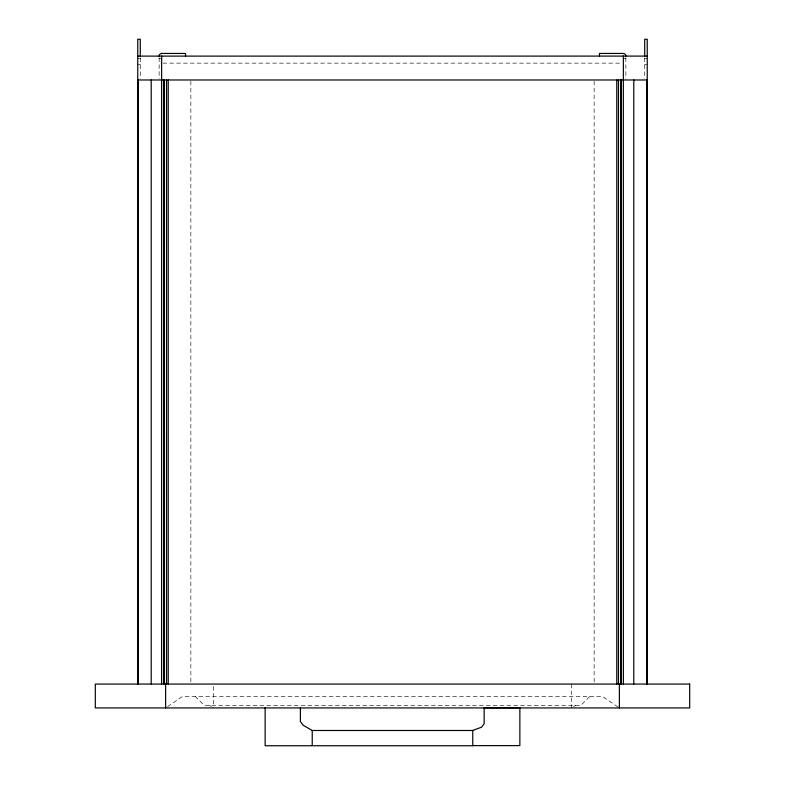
<?xml version="1.0" encoding="UTF-8"?>
<svg xmlns="http://www.w3.org/2000/svg" width="785" height="785" viewBox="0 0 785 785"><rect width="100%" height="100%" fill="white"/><g stroke="black" fill="none" stroke-linecap="round" stroke-linejoin="round"><path stroke-width="0.59" stroke-dasharray="3.92 2.94" d="M589.525 696.658L580.9 705.283L204.1 705.283L195.475 696.658M167.578 706.608L182.208 696.658L602.792 696.658L619.375 707.933M573.599 706.608L575.591 705.283M137.758 58.365L140.28 58.365M159.129 58.286L161.641 58.286M623.359 58.286L625.871 58.286M644.72 58.365L647.242 58.365M162.868 63.134L622.132 63.134M137.758 64.586L140.28 64.586M644.72 64.586L647.242 64.586M209.409 705.283L211.4 706.608M644.72 58.002L644.72 78.657M625.871 57.845L625.871 78.657M594.137 81.208L594.137 682.832M571.617 684.059L571.617 707.933M213.383 686.443L213.383 707.933M190.863 81.208L190.863 682.832M159.129 57.845L159.129 78.657M140.28 58.002L140.28 78.657"/><path stroke-width="1.18" d="M265.134 707.933L265.134 745.75L472.766 745.75L472.766 730.492L312.234 730.492L312.234 745.289M472.766 730.384L481.647 727.165L484.159 723.652L484.159 707.805L519.866 707.805L519.866 745.622L472.766 745.622M137.758 56.118L647.242 56.098M137.758 79.982L647.242 79.982M312.234 730.462L303.069 725.212L300.37 721.513L300.37 707.933M647.242 684.059L647.242 39.25L644.72 39.25L644.72 56.118M647.056 79.982L647.056 684.059M646.654 79.982L646.654 684.059M633.789 79.982L633.789 684.059M623.398 684.059L623.359 55.961M621.269 79.982L621.269 684.059M619.375 684.059L619.375 707.933M618.462 79.982L618.462 684.059M616.765 79.982L616.765 684.059M599.475 56.098L599.475 53.449L623.359 53.449A2.571 2.571 0 0 1 625.871 56.098M185.525 56.098L185.525 53.449L161.641 53.449A2.571 2.571 0 0 0 159.129 56.098M168.235 79.982L168.235 684.059M166.538 79.982L166.538 684.059M165.625 684.059L165.625 707.933M164.261 79.982L164.242 684.059M163.731 79.982L163.731 684.059M161.641 55.961L161.602 684.059M151.211 79.982L151.211 684.059M140.28 56.118L140.28 39.25L137.758 39.25L137.758 684.059M138.346 79.982L138.346 684.059M137.944 79.982L137.944 684.059M689.691 684.059L95.309 684.059L95.309 707.933L689.691 707.933L689.691 684.059M620.758 684.059L620.758 79.982L620.739 684.059"/></g></svg>
